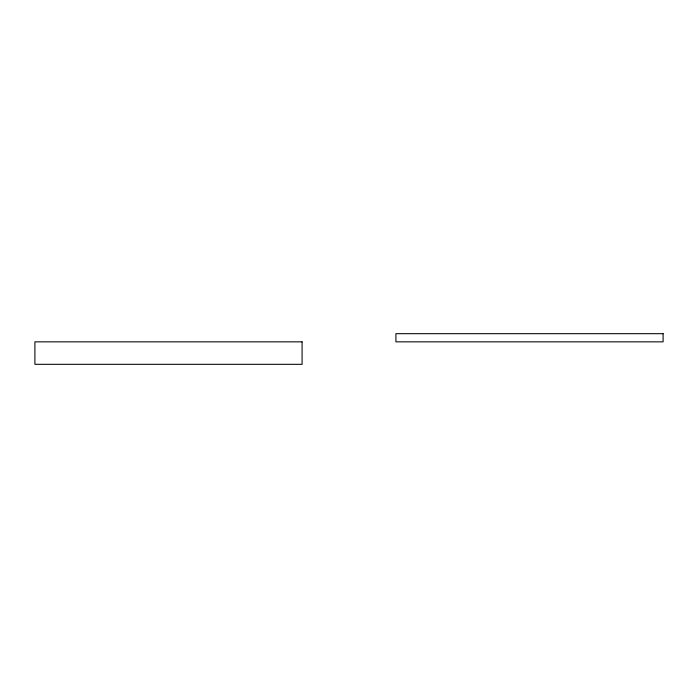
<?xml version="1.0" encoding="UTF-8"?>
<svg xmlns="http://www.w3.org/2000/svg" width="698" height="698" viewBox="0 0 698 698"><rect width="100%" height="100%" fill="white"/><g stroke="black" fill="none" stroke-linecap="round" stroke-linejoin="round"><path stroke-width="1.05" d="M663.1 333.679L395.914 333.679L395.914 341.846L663.1 341.846L663.1 333.679M302.086 341.846L34.9 341.846L34.9 364.321L302.086 364.321L302.086 341.846"/></g></svg>
